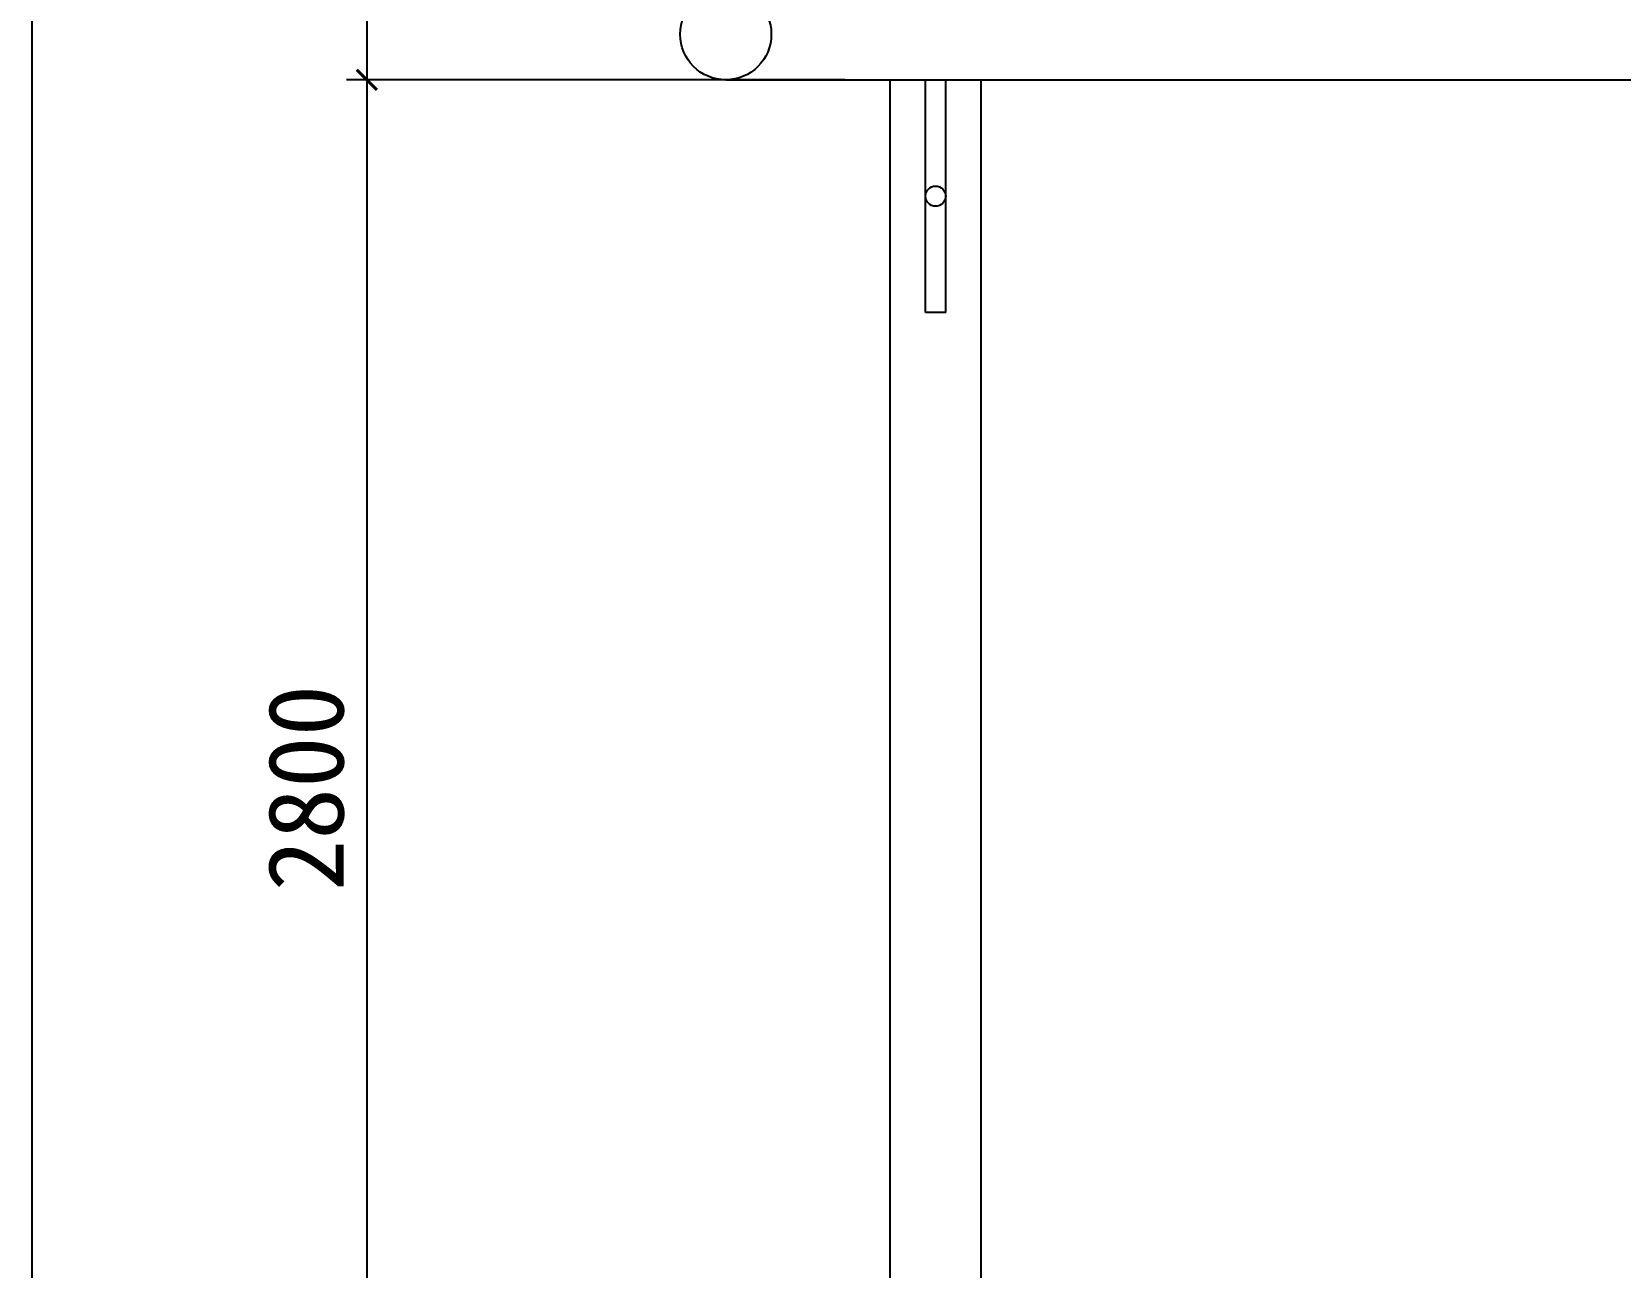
# Model space of a CAD drawing. Extents: x -1427565 to -564030, y -474674 to 219973.
# Drawn here: x -575895 to -572754, y -208952 to -206509 of the extents above; entities that cross this region are included whole.
import ezdxf

# ---------------------------------------------------------------- set-up
doc = ezdxf.new("R2010")
doc.units = 0
doc.header["$LTSCALE"] = 100
doc.header["$MEASUREMENT"] = 0
doc.layers.get('0').update_dxf_attribs({"linetype": 'CONTINUOUS'})
doc.layers.get('DEFPOINTS').update_dxf_attribs({"linetype": 'CONTINUOUS'})
doc.styles.get("Standard").update_dxf_attribs({"font": 'simsun.ttf'})

# ---------------------------------------------------------------- blocks, each defined once
blk = doc.blocks.new('_ARCHTICK')
at = {"color": 0, "linetype": 'BYBLOCK', "const_width": 0.15}
blk.add_lwpolyline([(-0.5, -0.5), (0.5, 0.5)], dxfattribs=at)

msp = doc.modelspace()

# ---------------------------------------------------------------- linework, layer by layer
at = {"color": 2, "linetype": 'BYBLOCK'}
for p, q in [((-575895.4, -204984.5), (-575895.4, -209894.5)), ((-575232.8, -204984.5), (-575232.8, -206644.5)), ((-575232.6, -206564.5), (-575232.6, -209444.5)), ((-574286.7, -206604.5), (-575272.8, -206604.5)), ((-575003.7, -206604.5), (-575272.6, -206604.5))]:
    msp.add_line(p, q, dxfattribs=at)
at = {"color": 7}
for p, q in [((-574522.8, -206604.5, -891.4), (-570722.8, -206604.5, -891.4)), ((-574127.8, -207064.5, -891.4), (-574127.8, -206604.5, -891.4)), ((-574087.8, -207064.5, -891.4), (-574087.8, -206604.5, -891.4)), ((-574087.8, -207064.5, -891.4), (-574127.8, -207064.5, -891.4))]:
    msp.add_line(p, q, dxfattribs=at)
at = {"color": 30}
for p, q in [((-574197.8, -209404.5, -891.4), (-574197.8, -206604.5, -891.4)), ((-574017.8, -209404.5, -891.4), (-574017.8, -206604.5, -891.4))]:
    msp.add_line(p, q, dxfattribs=at)
for centre, radius in [((-574522.8, -206514.5, -891.4), 90), ((-574107.8, -206834.5, -891.4), 20)]:
    msp.add_circle(centre, radius, dxfattribs=at)
at = {"layer": 'DEFPOINTS', "color": 0, "linetype": 'BYBLOCK'}
for p in [(-575232.8, -206604.5), (-575003.6, -206604.5), (-574286.6, -206604.5, -891.4)]:
    msp.add_point(p, dxfattribs=at)

# ---------------------------------------------------------------- block references
at = {"color": 2, "linetype": 'BYBLOCK', "xscale": 40, "yscale": 40, "zscale": 40}
for p, rotation in [((-575232.8, -206604.5), 270), ((-575232.6, -206604.5), 90)]:
    msp.add_blockref('_ARCHTICK', p, dxfattribs=dict(at, rotation=rotation))

# ---------------------------------------------------------------- texts
at = {"color": 9, "linetype": 'BYBLOCK', "insert": (-575352.6, -208004.5), "char_height": 150, "attachment_point": 5, "rotation": 90}
msp.add_mtext('\\A1;2800', dxfattribs=at)

doc.saveas('drawing.dxf')
